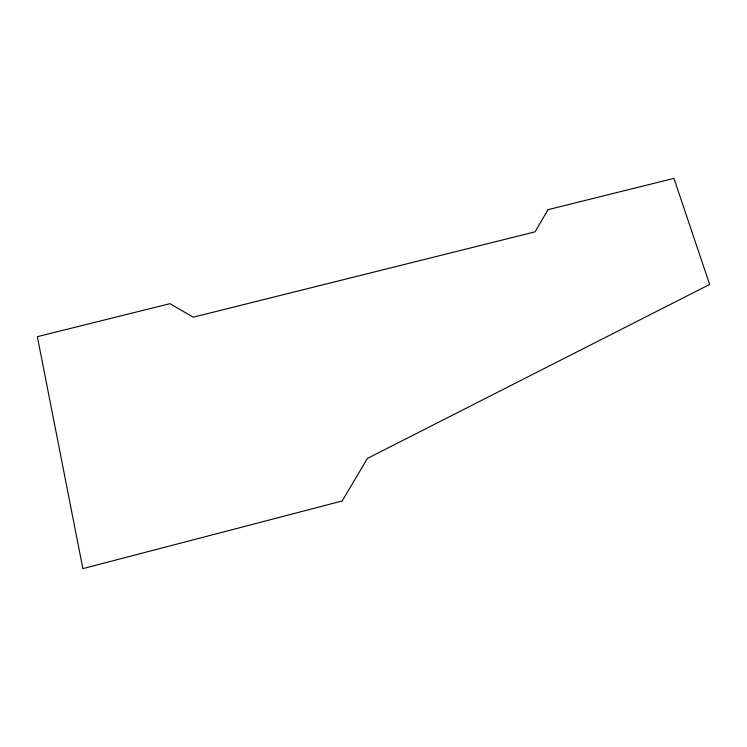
<?xml version="1.0" encoding="UTF-8"?>
<svg xmlns="http://www.w3.org/2000/svg" width="747" height="747" viewBox="0 0 747 747"><rect width="100%" height="100%" fill="white"/><g stroke="black" fill="none" stroke-linecap="round" stroke-linejoin="round"><path stroke-width="1.12" d="M548.027 209.674L535.001 231.859L193.202 317.186L169.961 303.674L37.35 336.654L82.87 568.635L342.163 500.985L367.44 458.415L709.65 284.439L673.934 178.365L548.027 209.674"/></g></svg>
